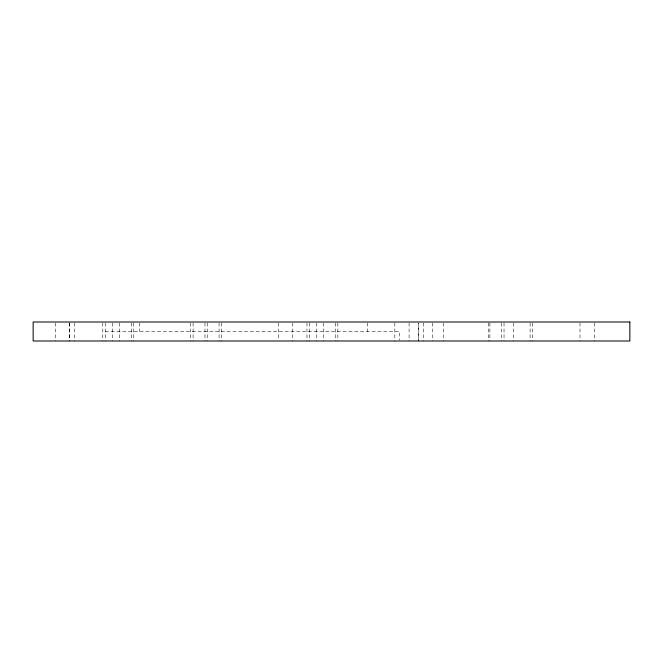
<?xml version="1.0" encoding="UTF-8"?>
<svg xmlns="http://www.w3.org/2000/svg" width="663" height="663" viewBox="0 0 663 663"><rect width="100%" height="100%" fill="white"/><g stroke="black" fill="none" stroke-linecap="round" stroke-linejoin="round"><path stroke-width="0.5" stroke-dasharray="3.31 2.49" d="M105.21 331.5L399.574 331.5L399.574 340.044M594.239 323.005L594.239 340.997M579.992 323.005L579.992 340.997M532.513 323.005L532.513 340.997M530.11 323.005L530.11 340.997M513.427 323.005L513.427 340.997M504.029 323.005L504.029 340.997M501.684 323.005L501.684 340.997M489.891 323.005L489.891 340.997M488.548 323.005L488.548 340.997M443.539 323.005L443.539 340.997M432.748 323.005L432.798 340.997M423.301 323.005L423.301 340.997M418.626 340.997L418.626 323.005L418.568 340.997M409.088 323.005L409.088 340.997M394.825 323.005L394.825 340.997M367.526 322.956L367.526 331.5M337.848 323.005L337.848 340.997M335.478 323.005L335.478 340.997M323.594 323.005L323.594 340.997M316.483 323.005L316.483 340.997M309.381 323.005L309.381 340.997M306.977 323.005L306.977 340.997M292.764 323.005L292.764 340.997M278.501 323.005L278.501 339.995M221.525 323.005L221.525 340.997M219.088 323.005L219.088 340.997M207.221 323.005L207.221 340.997M204.966 323.005L204.966 340.997M193.099 323.005L193.099 340.997M190.662 323.005L190.662 340.997M139.628 322.956L139.628 331.5M133.686 323.005L133.686 340.997M131.299 323.005L131.299 340.997M119.431 323.005L119.431 340.997M112.345 323.005L112.345 340.997M105.218 323.005L105.218 340.997M102.798 323.005L102.798 340.997M74.372 323.005L74.372 340.997M69.59 323.005L69.574 340.997M69.532 323.005L69.532 340.997M55.36 323.005L55.36 340.997"/><path stroke-width="0.99" d="M629.85 322.003L33.15 322.003L33.15 340.997L629.85 340.997L629.85 322.003"/></g></svg>
